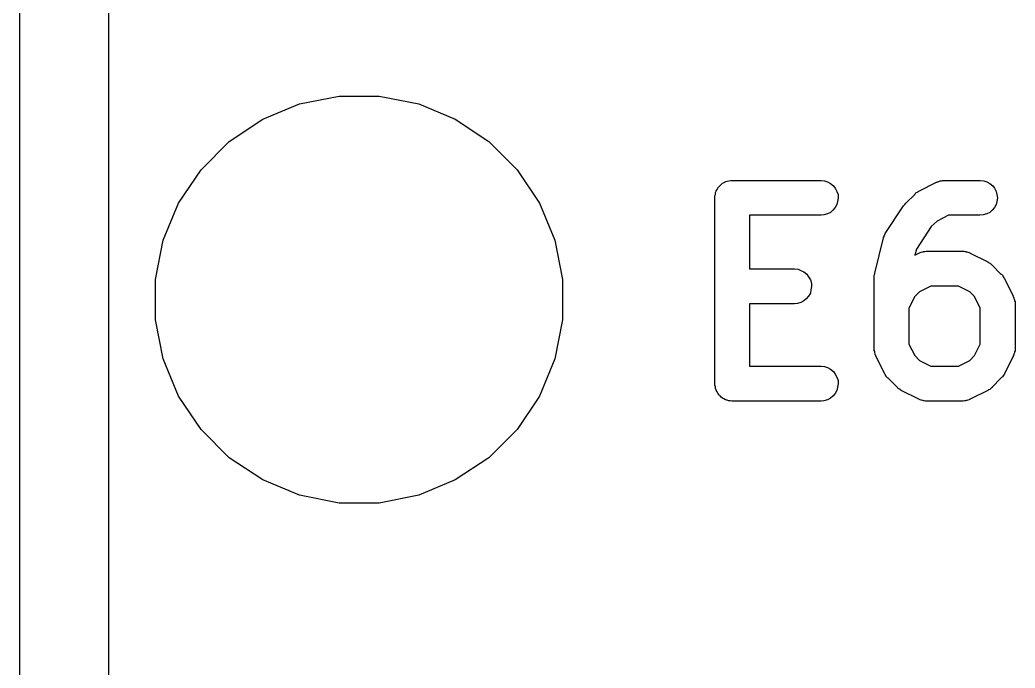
# Model space of a CAD drawing. Extents: x -21.94 to -21.22, y -3.46 to -2.15.
# Drawn here: x -21.9385 to -21.7698, y -3.2695 to -3.1596 of the extents above; entities that cross this region are included whole.
import ezdxf

# ---------------------------------------------------------------- set-up
doc = ezdxf.new("R2010")
doc.units = 0
doc.header["$MEASUREMENT"] = 0
doc.layers.add('BLACK', color=7, linetype='CONTINUOUS')

msp = doc.modelspace()

# ---------------------------------------------------------------- linework, layer by layer
at = {"layer": 'BLACK', "linetype": 'CONTINUOUS'}
for p, q in [((-21.9385, -3.45663), (-21.9385, -2.35737)), ((-21.9235, -2.3645), (-21.9235, -3.4495)), ((-21.8911, -3.17383), (-21.8844, -3.1725)), ((-21.8844, -3.1725), (-21.8776, -3.1725)), ((-21.8776, -3.1725), (-21.8709, -3.17383)), ((-21.8973, -3.17643), (-21.8911, -3.17383)), ((-21.8709, -3.17383), (-21.8647, -3.17643)), ((-21.903, -3.1802), (-21.8973, -3.17643)), ((-21.8647, -3.17643), (-21.859, -3.1802)), ((-21.9078, -3.18501), (-21.903, -3.1802)), ((-21.859, -3.1802), (-21.8542, -3.18501)), ((-21.9116, -3.19066), (-21.9078, -3.18501)), ((-21.8542, -3.18501), (-21.8504, -3.19066)), ((-21.8205, -3.18859), (-21.8203, -3.18834)), ((-21.8203, -3.18834), (-21.8202, -3.1881)), ((-21.8202, -3.18808), (-21.82, -3.18787)), ((-21.8202, -3.18809), (-21.8202, -3.18808)), ((-21.8202, -3.1881), (-21.8202, -3.18809)), ((-21.82, -3.18787), (-21.8198, -3.18766)), ((-21.8198, -3.18764), (-21.8196, -3.18747)), ((-21.8198, -3.18765), (-21.8198, -3.18764)), ((-21.8198, -3.18766), (-21.8198, -3.18765)), ((-21.8196, -3.18747), (-21.8194, -3.18729)), ((-21.8194, -3.18728), (-21.8191, -3.18715)), ((-21.8194, -3.18729), (-21.8194, -3.18728)), ((-21.8194, -3.18729), (-21.8194, -3.18729)), ((-21.8191, -3.18715), (-21.8189, -3.18702)), ((-21.8189, -3.18701), (-21.8186, -3.18694)), ((-21.8189, -3.18702), (-21.8189, -3.18701)), ((-21.8189, -3.18702), (-21.8189, -3.18702)), ((-21.8186, -3.18694), (-21.8183, -3.18686)), ((-21.8183, -3.18685), (-21.818, -3.18683)), ((-21.8183, -3.18686), (-21.8183, -3.18685)), ((-21.8183, -3.18685), (-21.8183, -3.18685)), ((-21.818, -3.18683), (-21.8177, -3.1868)), ((-21.8177, -3.1868), (-21.8027, -3.1868)), ((-21.8027, -3.1868), (-21.8021, -3.18686)), ((-21.8027, -3.1868), (-21.8027, -3.1868)), ((-21.8021, -3.18686), (-21.8016, -3.18704)), ((-21.8016, -3.18704), (-21.8011, -3.18732)), ((-21.8011, -3.18732), (-21.8006, -3.18769)), ((-21.8006, -3.18769), (-21.8003, -3.18814)), ((-21.8003, -3.18814), (-21.8, -3.18865)), ((-21.7861, -3.18861), (-21.7831, -3.18711)), ((-21.7831, -3.18711), (-21.783, -3.18709)), ((-21.783, -3.18706), (-21.7829, -3.18702)), ((-21.783, -3.18709), (-21.783, -3.18706)), ((-21.7829, -3.18702), (-21.7827, -3.18696)), ((-21.7827, -3.18696), (-21.7825, -3.18689)), ((-21.7825, -3.18689), (-21.7824, -3.18688)), ((-21.7824, -3.18688), (-21.7823, -3.18686)), ((-21.7823, -3.18686), (-21.7821, -3.18684)), ((-21.7821, -3.18684), (-21.7819, -3.1868)), ((-21.7819, -3.1868), (-21.7818, -3.18681)), ((-21.7818, -3.18681), (-21.7818, -3.1868)), ((-21.7818, -3.1868), (-21.7758, -3.1868)), ((-21.7758, -3.1868), (-21.7757, -3.1868)), ((-21.7757, -3.1868), (-21.7751, -3.18686)), ((-21.7751, -3.18686), (-21.7746, -3.18704)), ((-21.7746, -3.18704), (-21.7741, -3.18732)), ((-21.7741, -3.18732), (-21.7736, -3.18769)), ((-21.7736, -3.18769), (-21.7733, -3.18814)), ((-21.7733, -3.18814), (-21.773, -3.18865)), ((-21.8207, -3.18943), (-21.8206, -3.18916)), ((-21.8207, -3.18971), (-21.8207, -3.18943)), ((-21.8207, -3.18973), (-21.8207, -3.18971)), ((-21.8207, -3.18975), (-21.8207, -3.18973)), ((-21.8207, -3.18973), (-21.8207, -3.18973)), ((-21.8207, -3.18973), (-21.8207, -3.18973)), ((-21.8207, -3.22125), (-21.8207, -3.18975)), ((-21.8206, -3.18887), (-21.8205, -3.18861)), ((-21.8206, -3.18914), (-21.8206, -3.18887)), ((-21.8206, -3.18915), (-21.8206, -3.18914)), ((-21.8206, -3.18916), (-21.8206, -3.18915)), ((-21.8205, -3.1886), (-21.8205, -3.18859)), ((-21.8205, -3.18861), (-21.8205, -3.1886)), ((-21.8, -3.18865), (-21.7998, -3.1892)), ((-21.7998, -3.18977), (-21.7999, -3.19035)), ((-21.7998, -3.1892), (-21.7998, -3.18977)), ((-21.7883, -3.19066), (-21.7868, -3.18916)), ((-21.7868, -3.18914), (-21.7867, -3.18903)), ((-21.7868, -3.18916), (-21.7868, -3.18914)), ((-21.7867, -3.18903), (-21.7866, -3.18892)), ((-21.7866, -3.18892), (-21.7865, -3.18885)), ((-21.7865, -3.18885), (-21.7864, -3.18878)), ((-21.7864, -3.18878), (-21.7862, -3.1887)), ((-21.7862, -3.1887), (-21.7861, -3.18861)), ((-21.773, -3.18865), (-21.7729, -3.1892)), ((-21.7729, -3.1892), (-21.7728, -3.18977)), ((-21.7728, -3.18977), (-21.7729, -3.19035)), ((-21.9142, -3.19694), (-21.9116, -3.19066)), ((-21.8504, -3.19066), (-21.8478, -3.19694)), ((-21.8003, -3.1914), (-21.8007, -3.19185)), ((-21.8, -3.1909), (-21.8003, -3.1914)), ((-21.7999, -3.19035), (-21.8, -3.1909)), ((-21.7917, -3.19561), (-21.7887, -3.19111)), ((-21.7887, -3.19108), (-21.7885, -3.19087)), ((-21.7887, -3.19111), (-21.7887, -3.19108)), ((-21.7887, -3.19111), (-21.7887, -3.19111)), ((-21.7887, -3.19111), (-21.7887, -3.19111)), ((-21.7887, -3.19111), (-21.7887, -3.19111)), ((-21.7885, -3.19087), (-21.7883, -3.19066)), ((-21.7733, -3.1914), (-21.7737, -3.19185)), ((-21.773, -3.1909), (-21.7733, -3.1914)), ((-21.7729, -3.19035), (-21.773, -3.1909)), ((-21.8027, -3.1927), (-21.8148, -3.1927)), ((-21.8148, -3.1927), (-21.8148, -3.2018)), ((-21.8022, -3.19265), (-21.8027, -3.1927)), ((-21.8016, -3.19248), (-21.8022, -3.19265)), ((-21.8011, -3.19221), (-21.8016, -3.19248)), ((-21.8007, -3.19185), (-21.8011, -3.19221)), ((-21.7811, -3.1927), (-21.783, -3.19368)), ((-21.7758, -3.1927), (-21.7811, -3.1927)), ((-21.7752, -3.19265), (-21.7758, -3.1927)), ((-21.7746, -3.19248), (-21.7752, -3.19265)), ((-21.7741, -3.19221), (-21.7746, -3.19248)), ((-21.7737, -3.19185), (-21.7741, -3.19221)), ((-21.784, -3.19463), (-21.7865, -3.19846)), ((-21.783, -3.19368), (-21.784, -3.19463)), ((-21.7936, -3.20253), (-21.7921, -3.19654)), ((-21.7921, -3.1965), (-21.792, -3.19631)), ((-21.7921, -3.19654), (-21.7921, -3.1965)), ((-21.792, -3.19612), (-21.7919, -3.19604)), ((-21.792, -3.19631), (-21.792, -3.19612)), ((-21.7919, -3.19596), (-21.7918, -3.19579)), ((-21.7919, -3.19604), (-21.7919, -3.19596)), ((-21.7918, -3.19579), (-21.7917, -3.19561)), ((-21.9155, -3.2036), (-21.9142, -3.19694)), ((-21.8478, -3.19694), (-21.8465, -3.2036)), ((-21.7865, -3.19846), (-21.7868, -3.19945)), ((-21.7868, -3.19945), (-21.7861, -3.19911)), ((-21.7861, -3.19911), (-21.786, -3.19909)), ((-21.786, -3.19906), (-21.7859, -3.19902)), ((-21.786, -3.19909), (-21.786, -3.19906)), ((-21.7859, -3.19902), (-21.7857, -3.19896)), ((-21.7857, -3.19896), (-21.7855, -3.19889)), ((-21.7855, -3.19889), (-21.7854, -3.19888)), ((-21.7854, -3.19888), (-21.7853, -3.19885)), ((-21.7853, -3.19885), (-21.7851, -3.19883)), ((-21.7851, -3.19883), (-21.7849, -3.1988)), ((-21.7849, -3.1988), (-21.7848, -3.19881)), ((-21.7848, -3.19881), (-21.7848, -3.1988)), ((-21.7848, -3.1988), (-21.7788, -3.1988)), ((-21.7788, -3.1988), (-21.7787, -3.1988)), ((-21.7787, -3.1988), (-21.7786, -3.19881)), ((-21.7786, -3.19881), (-21.7785, -3.19881)), ((-21.7785, -3.19881), (-21.7783, -3.19884)), ((-21.7783, -3.19884), (-21.7781, -3.19886)), ((-21.7781, -3.19886), (-21.7781, -3.19889)), ((-21.7781, -3.19889), (-21.778, -3.1989)), ((-21.778, -3.1989), (-21.7778, -3.19898)), ((-21.7778, -3.19898), (-21.7776, -3.19904)), ((-21.7776, -3.19904), (-21.7775, -3.19908)), ((-21.7775, -3.19908), (-21.7774, -3.19911)), ((-21.7774, -3.19911), (-21.7744, -3.20061)), ((-21.8148, -3.2018), (-21.8072, -3.2018)), ((-21.8072, -3.2018), (-21.8072, -3.2018)), ((-21.8072, -3.2018), (-21.8066, -3.20186)), ((-21.8066, -3.20186), (-21.8061, -3.20204)), ((-21.7744, -3.20061), (-21.7744, -3.20063)), ((-21.7744, -3.20063), (-21.7743, -3.20072)), ((-21.7743, -3.20072), (-21.7741, -3.2008)), ((-21.7741, -3.2008), (-21.774, -3.20087)), ((-21.774, -3.20087), (-21.7739, -3.20094)), ((-21.7739, -3.20094), (-21.7738, -3.20106)), ((-21.7738, -3.20106), (-21.7737, -3.20116)), ((-21.7737, -3.20116), (-21.7722, -3.20266)), ((-21.9155, -3.2104), (-21.9155, -3.2036)), ((-21.8465, -3.2036), (-21.8465, -3.2104)), ((-21.8061, -3.20204), (-21.8056, -3.20231)), ((-21.8056, -3.20231), (-21.8051, -3.20268)), ((-21.8051, -3.20268), (-21.8048, -3.20313)), ((-21.8048, -3.20313), (-21.8045, -3.20364)), ((-21.7937, -3.20287), (-21.7936, -3.20264)), ((-21.7937, -3.2031), (-21.7937, -3.20287)), ((-21.7937, -3.20316), (-21.7937, -3.2031)), ((-21.7937, -3.20321), (-21.7937, -3.20316)), ((-21.7937, -3.20325), (-21.7937, -3.20321)), ((-21.7937, -3.21525), (-21.7937, -3.20325)), ((-21.7936, -3.20259), (-21.7936, -3.20253)), ((-21.7936, -3.20264), (-21.7936, -3.20259)), ((-21.7722, -3.20266), (-21.7721, -3.20269)), ((-21.7721, -3.20269), (-21.772, -3.20282)), ((-21.772, -3.20282), (-21.7719, -3.20294)), ((-21.7719, -3.20294), (-21.7719, -3.20305)), ((-21.7719, -3.20305), (-21.7718, -3.20314)), ((-21.7718, -3.20314), (-21.7717, -3.20329)), ((-21.7717, -3.20329), (-21.7716, -3.20343)), ((-21.7716, -3.20343), (-21.7701, -3.20643)), ((-21.8045, -3.20364), (-21.8043, -3.2042)), ((-21.8043, -3.20477), (-21.8044, -3.20534)), ((-21.8043, -3.2042), (-21.8043, -3.20477)), ((-21.7841, -3.2047), (-21.786, -3.20568)), ((-21.7794, -3.2047), (-21.7841, -3.2047)), ((-21.7775, -3.20568), (-21.7794, -3.2047)), ((-21.8052, -3.20685), (-21.8056, -3.20721)), ((-21.8048, -3.2064), (-21.8052, -3.20685)), ((-21.8045, -3.20589), (-21.8048, -3.2064)), ((-21.8044, -3.20534), (-21.8045, -3.20589)), ((-21.7868, -3.2065), (-21.7878, -3.20845)), ((-21.786, -3.20568), (-21.7868, -3.2065)), ((-21.7767, -3.2065), (-21.7775, -3.20568)), ((-21.7757, -3.20845), (-21.7767, -3.2065)), ((-21.7701, -3.20643), (-21.7701, -3.20647)), ((-21.7701, -3.20647), (-21.7701, -3.20655)), ((-21.7701, -3.20655), (-21.77, -3.20662)), ((-21.77, -3.20662), (-21.77, -3.20682)), ((-21.77, -3.20682), (-21.7699, -3.20701)), ((-21.8072, -3.2077), (-21.8148, -3.2077)), ((-21.8148, -3.2077), (-21.8148, -3.2183)), ((-21.8067, -3.20765), (-21.8072, -3.2077)), ((-21.8061, -3.20748), (-21.8067, -3.20765)), ((-21.8056, -3.20721), (-21.8061, -3.20748)), ((-21.7878, -3.20845), (-21.7878, -3.21455)), ((-21.7757, -3.21455), (-21.7757, -3.20845)), ((-21.7699, -3.20701), (-21.7699, -3.20709)), ((-21.7699, -3.20709), (-21.7699, -3.20718)), ((-21.7699, -3.20718), (-21.7698, -3.20738)), ((-21.7698, -3.20738), (-21.7698, -3.20758)), ((-21.7698, -3.20758), (-21.7698, -3.20766)), ((-21.7698, -3.20766), (-21.7698, -3.20775)), ((-21.7698, -3.20775), (-21.7698, -3.21525)), ((-21.9142, -3.21706), (-21.9155, -3.2104)), ((-21.8465, -3.2104), (-21.8478, -3.21706)), ((-21.7937, -3.21534), (-21.7937, -3.21525)), ((-21.7937, -3.21542), (-21.7937, -3.21534)), ((-21.7937, -3.21562), (-21.7937, -3.21542)), ((-21.7878, -3.21455), (-21.7868, -3.2165)), ((-21.7767, -3.2165), (-21.7757, -3.21455)), ((-21.7698, -3.21525), (-21.7698, -3.21529)), ((-21.7698, -3.21529), (-21.7698, -3.21538)), ((-21.7698, -3.21538), (-21.7698, -3.21546)), ((-21.9116, -3.22334), (-21.9142, -3.21706)), ((-21.8478, -3.21706), (-21.8504, -3.22334)), ((-21.7936, -3.21582), (-21.7937, -3.21562)), ((-21.7936, -3.21591), (-21.7936, -3.21582)), ((-21.7936, -3.21599), (-21.7936, -3.21591)), ((-21.7935, -3.21618), (-21.7936, -3.21599)), ((-21.7935, -3.21637), (-21.7935, -3.21618)), ((-21.7934, -3.21645), (-21.7935, -3.21637)), ((-21.7934, -3.21653), (-21.7934, -3.21645)), ((-21.7934, -3.21657), (-21.7934, -3.21653)), ((-21.7919, -3.21957), (-21.7934, -3.21657)), ((-21.7868, -3.2165), (-21.786, -3.21732)), ((-21.7775, -3.21732), (-21.7767, -3.2165)), ((-21.7701, -3.21657), (-21.7716, -3.21957)), ((-21.77, -3.21641), (-21.7701, -3.21649)), ((-21.7701, -3.21649), (-21.7701, -3.21657)), ((-21.7699, -3.21603), (-21.77, -3.21622)), ((-21.77, -3.21622), (-21.77, -3.21641)), ((-21.7698, -3.21566), (-21.7699, -3.21586)), ((-21.7699, -3.21586), (-21.7699, -3.21595)), ((-21.7699, -3.21595), (-21.7699, -3.21603)), ((-21.7698, -3.21546), (-21.7698, -3.21566)), ((-21.8148, -3.2183), (-21.8027, -3.2183)), ((-21.8027, -3.2183), (-21.8027, -3.2183)), ((-21.8027, -3.2183), (-21.8021, -3.21836)), ((-21.8021, -3.21836), (-21.8016, -3.21853)), ((-21.8016, -3.21853), (-21.8011, -3.21881)), ((-21.786, -3.21732), (-21.7841, -3.2183)), ((-21.7841, -3.2183), (-21.7794, -3.2183)), ((-21.7794, -3.2183), (-21.7775, -3.21732)), ((-21.8011, -3.21881), (-21.8006, -3.21918)), ((-21.8006, -3.21918), (-21.8003, -3.21963)), ((-21.8003, -3.21963), (-21.8, -3.22014)), ((-21.8, -3.22014), (-21.7998, -3.22069)), ((-21.7918, -3.21971), (-21.7919, -3.21957)), ((-21.7917, -3.21986), (-21.7918, -3.21971)), ((-21.7917, -3.21995), (-21.7917, -3.21986)), ((-21.7916, -3.22006), (-21.7917, -3.21995)), ((-21.7915, -3.22018), (-21.7916, -3.22006)), ((-21.7914, -3.22031), (-21.7915, -3.22018)), ((-21.7913, -3.22034), (-21.7914, -3.22031)), ((-21.7898, -3.22184), (-21.7913, -3.22034)), ((-21.7722, -3.22034), (-21.7737, -3.22184)), ((-21.7721, -3.22021), (-21.7722, -3.22034)), ((-21.7719, -3.22009), (-21.7721, -3.22021)), ((-21.7718, -3.21989), (-21.7719, -3.21999)), ((-21.7719, -3.21999), (-21.7719, -3.22009)), ((-21.7717, -3.21975), (-21.7718, -3.21989)), ((-21.7716, -3.21961), (-21.7717, -3.21975)), ((-21.7716, -3.21957), (-21.7716, -3.21961)), ((-21.8207, -3.22152), (-21.8207, -3.22125)), ((-21.8206, -3.2218), (-21.8207, -3.22152)), ((-21.8206, -3.22181), (-21.8206, -3.2218)), ((-21.8206, -3.22182), (-21.8206, -3.22181)), ((-21.8206, -3.22209), (-21.8206, -3.22182)), ((-21.8205, -3.22235), (-21.8206, -3.22209)), ((-21.7999, -3.22184), (-21.8, -3.22239)), ((-21.7998, -3.22127), (-21.7999, -3.22184)), ((-21.7998, -3.22069), (-21.7998, -3.22127)), ((-21.7897, -3.22194), (-21.7898, -3.22184)), ((-21.7896, -3.22206), (-21.7897, -3.22194)), ((-21.7895, -3.22212), (-21.7896, -3.22206)), ((-21.7894, -3.2222), (-21.7895, -3.22212)), ((-21.774, -3.22215), (-21.7741, -3.22222)), ((-21.7739, -3.22208), (-21.774, -3.22215)), ((-21.7738, -3.22197), (-21.7739, -3.22208)), ((-21.7737, -3.22187), (-21.7738, -3.22197)), ((-21.7737, -3.22184), (-21.7737, -3.22187)), ((-21.9078, -3.22899), (-21.9116, -3.22334)), ((-21.8504, -3.22334), (-21.8542, -3.22899)), ((-21.8205, -3.22236), (-21.8205, -3.22235)), ((-21.8205, -3.22237), (-21.8205, -3.22236)), ((-21.8203, -3.22262), (-21.8205, -3.22237)), ((-21.8202, -3.22287), (-21.8203, -3.22262)), ((-21.8202, -3.22288), (-21.8202, -3.22287)), ((-21.8202, -3.22287), (-21.8202, -3.22287)), ((-21.82, -3.2231), (-21.8202, -3.22288)), ((-21.8199, -3.22331), (-21.82, -3.2231)), ((-21.8198, -3.22332), (-21.8199, -3.22331)), ((-21.8198, -3.22333), (-21.8198, -3.22332)), ((-21.8196, -3.22351), (-21.8198, -3.22333)), ((-21.8194, -3.22368), (-21.8196, -3.22351)), ((-21.8194, -3.22369), (-21.8194, -3.22368)), ((-21.8194, -3.2237), (-21.8194, -3.22369)), ((-21.8192, -3.22383), (-21.8194, -3.2237)), ((-21.8189, -3.22396), (-21.8192, -3.22383)), ((-21.8011, -3.22371), (-21.8016, -3.22398)), ((-21.8007, -3.22334), (-21.8011, -3.22371)), ((-21.8003, -3.2229), (-21.8007, -3.22334)), ((-21.8, -3.22239), (-21.8003, -3.2229)), ((-21.7892, -3.22228), (-21.7894, -3.2222)), ((-21.7891, -3.22237), (-21.7892, -3.22228)), ((-21.7891, -3.22239), (-21.7891, -3.22237)), ((-21.7861, -3.22389), (-21.7891, -3.22239)), ((-21.7744, -3.22239), (-21.7774, -3.22389)), ((-21.7743, -3.2223), (-21.7744, -3.22239)), ((-21.7741, -3.22222), (-21.7743, -3.2223)), ((-21.8189, -3.22397), (-21.8189, -3.22396)), ((-21.8186, -3.22405), (-21.8189, -3.22397)), ((-21.8189, -3.22397), (-21.8189, -3.22397)), ((-21.8184, -3.22414), (-21.8186, -3.22405)), ((-21.8183, -3.22414), (-21.8184, -3.22414)), ((-21.8184, -3.22414), (-21.8184, -3.22414)), ((-21.8181, -3.22417), (-21.8183, -3.22414)), ((-21.8178, -3.2242), (-21.8181, -3.22417)), ((-21.8177, -3.2242), (-21.8178, -3.2242)), ((-21.8178, -3.2242), (-21.8178, -3.2242)), ((-21.8178, -3.2242), (-21.8178, -3.2242)), ((-21.8178, -3.2242), (-21.8178, -3.2242)), ((-21.8027, -3.2242), (-21.8177, -3.2242)), ((-21.8022, -3.22414), (-21.8027, -3.2242)), ((-21.8016, -3.22398), (-21.8022, -3.22414)), ((-21.786, -3.22392), (-21.7861, -3.22389)), ((-21.7859, -3.22396), (-21.786, -3.22392)), ((-21.7857, -3.22402), (-21.7859, -3.22396)), ((-21.7855, -3.2241), (-21.7857, -3.22402)), ((-21.7854, -3.22411), (-21.7855, -3.2241)), ((-21.7854, -3.22414), (-21.7854, -3.22411)), ((-21.7852, -3.22416), (-21.7854, -3.22414)), ((-21.785, -3.22419), (-21.7852, -3.22416)), ((-21.7849, -3.22419), (-21.785, -3.22419)), ((-21.7848, -3.2242), (-21.7849, -3.22419)), ((-21.7788, -3.2242), (-21.7848, -3.2242)), ((-21.7848, -3.2242), (-21.7848, -3.2242)), ((-21.7787, -3.22419), (-21.7788, -3.2242)), ((-21.7786, -3.2242), (-21.7787, -3.22419)), ((-21.7784, -3.22416), (-21.7786, -3.2242)), ((-21.7782, -3.22414), (-21.7784, -3.22416)), ((-21.7781, -3.22412), (-21.7782, -3.22414)), ((-21.778, -3.22411), (-21.7781, -3.22412)), ((-21.7778, -3.22404), (-21.778, -3.22411)), ((-21.7776, -3.22398), (-21.7778, -3.22404)), ((-21.7775, -3.22391), (-21.7776, -3.22394)), ((-21.7776, -3.22394), (-21.7776, -3.22398)), ((-21.7774, -3.22389), (-21.7775, -3.22391)), ((-21.903, -3.2338), (-21.9078, -3.22899)), ((-21.8542, -3.22899), (-21.859, -3.2338)), ((-21.8973, -3.23757), (-21.903, -3.2338)), ((-21.859, -3.2338), (-21.8647, -3.23757)), ((-21.8911, -3.24017), (-21.8973, -3.23757)), ((-21.8647, -3.23757), (-21.8709, -3.24017)), ((-21.8844, -3.2415), (-21.8911, -3.24017)), ((-21.8709, -3.24017), (-21.8776, -3.2415)), ((-21.8776, -3.2415), (-21.8844, -3.2415))]:
    msp.add_line(p, q, dxfattribs=at)

doc.saveas('drawing.dxf')
